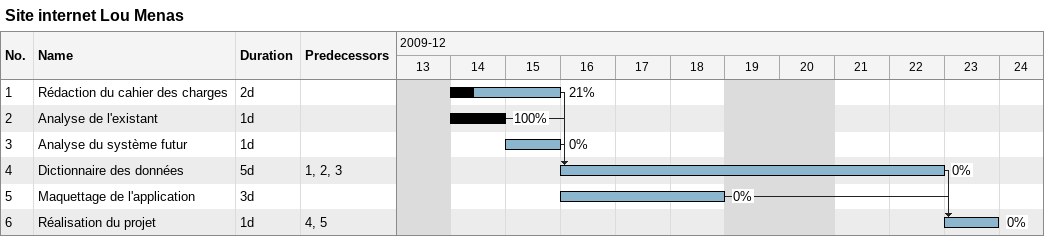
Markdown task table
Site internet Lou Menas

| ID | Task | Duration | Start | Finish | Predecessors | % complete |
|---|---|---|---|---|---|---|
| 1 | Rédaction du cahier des charges | 2d | 2009-12-14 | 2009-12-15 |  | 21 |
| 2 | Analyse de l'existant | 1d | 2009-12-14 | 2009-12-14 |  | 100 |
| 3 | Analyse du système futur | 1d | 2009-12-15 | 2009-12-15 |  | 0 |
| 4 | Dictionnaire des données | 5d | 2009-12-16 | 2009-12-22 | 1, 2, 3 | 0 |
| 5 | Maquettage de l'application | 3d | 2009-12-16 | 2009-12-18 |  | 0 |
| 6 | Réalisation du projet | 1d | 2009-12-23 | 2009-12-23 | 4, 5 | 0 |
